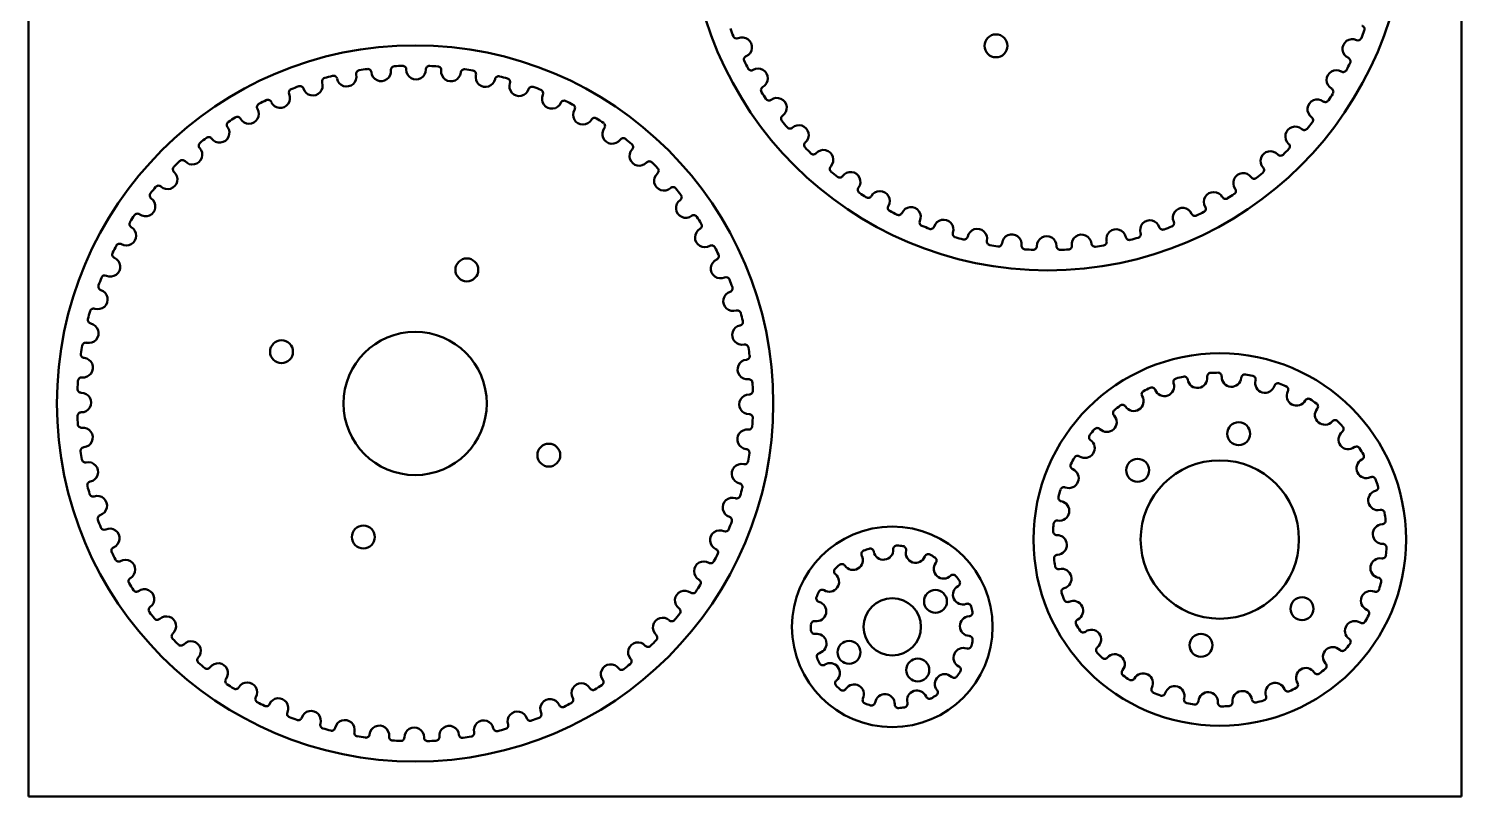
# Model space of a CAD drawing. Header units: millimetres. Extents: x 198 to 398, y 15 to 415.
# Drawn here: x 197.8 to 397.8, y 14.9 to 122.1 of the extents above; entities that cross this region are included whole.
import ezdxf

# ---------------------------------------------------------------- set-up
doc = ezdxf.new("R2010")
doc.units = ezdxf.units.MM
doc.layers.add('Visible (ISO)', color=7, linetype='Continuous', lineweight=50)

msp = doc.modelspace()

# ---------------------------------------------------------------- linework, layer by layer
at = {"layer": 'Visible (ISO)'}
for p, q in [((197.76, 414.91), (197.76, 14.91)), ((397.76, 14.91), (397.76, 414.91)), ((197.76, 14.91), (397.76, 14.91))]:
    msp.add_line(p, q, dxfattribs=at)
for centre, radius in [((340.01, 138.35), 50), ((332.79, 119.7), 1.6), ((251.71, 69.77), 50), ((258.93, 88.42), 1.6), ((233.06, 76.99), 1.6), ((251.71, 69.77), 10), ((364.04, 50.77), 26), ((366.68, 65.54), 1.6), ((270.37, 62.55), 1.6), ((352.57, 60.44), 1.6), ((364.04, 50.77), 11.05), ((244.49, 51.12), 1.6), ((318.32, 38.58), 14), ((318.32, 38.58), 4), ((324.35, 42.13), 1.6), ((375.52, 41.11), 1.6), ((312.29, 35.02), 1.6), ((361.41, 36.01), 1.6), ((321.88, 32.55), 1.6)]:
    msp.add_circle(centre, radius, dxfattribs=at)
for centre, radius, start, end in [((340.01, 138.35), 47.17, 200.1478, 201.5301), ((383.73, 122.03), 0.51, 339.5301, 72.2082), ((296.6, 121.23), 0.51, 201.5301, 294.2082), ((297.37, 119.51), 1.37, 293.4697, 114.2082), ((382.54, 119.27), 1.37, 65.4697, 246.2082), ((383.32, 120.98), 0.51, 245.4697, 338.1478), ((340.01, 138.35), 47.18, 338.1478, 339.5301), ((298.12, 117.79), 0.51, 113.4697, 206.1478), ((381.78, 117.55), 0.51, 333.5301, 66.2082), ((243.99, 115.79), 0.51, 99.5301, 192.2082), ((251.71, 69.77), 47.17, 98.1478, 99.5301), ((245.1, 115.96), 0.51, 5.4697, 98.1478), ((246.97, 116.14), 1.37, 185.4697, 6.2082), ((248.84, 116.34), 0.51, 93.5301, 186.2082), ((251.71, 69.77), 47.18, 92.1478, 93.5301), ((249.97, 116.4), 0.51, 359.4697, 92.1478), ((251.84, 116.38), 1.37, 179.4697, 0.2082), ((253.72, 116.39), 0.51, 87.5301, 180.2082), ((251.71, 69.77), 47.17, 86.1478, 87.5301), ((254.85, 116.33), 0.51, 353.4697, 86.1478), ((256.72, 116.11), 1.37, 173.4697, 354.2082), ((258.59, 115.92), 0.51, 81.5301, 174.2082), ((251.71, 69.77), 47.17, 80.1478, 81.5301), ((259.7, 115.74), 0.51, 347.4697, 80.1478), ((340.01, 138.35), 47.17, 206.1478, 207.5301), ((298.63, 116.78), 0.51, 207.5301, 300.2082), ((299.58, 115.16), 1.37, 299.4697, 120.2082), ((380.31, 114.93), 1.37, 59.4697, 240.2082), ((381.27, 116.55), 0.51, 239.4697, 332.1478), ((340.01, 138.35), 47.17, 332.1478, 333.5301), ((251.71, 69.77), 47.17, 110.1478, 111.5301), ((235.64, 113.58), 0.51, 17.4697, 110.1478), ((237.43, 114.14), 1.37, 197.4697, 18.2082), ((239.22, 114.73), 0.51, 105.5301, 198.2082), ((251.71, 69.77), 47.17, 104.1478, 105.5301), ((240.31, 115.02), 0.51, 11.4697, 104.1478), ((242.15, 115.39), 1.37, 191.4697, 12.2082), ((261.53, 115.34), 1.37, 167.4697, 348.2082), ((263.37, 114.95), 0.51, 75.5301, 168.2082), ((251.71, 69.77), 47.17, 74.1478, 75.5301), ((264.46, 114.66), 0.51, 341.4697, 74.1478), ((266.24, 114.06), 1.37, 161.4697, 342.2082), ((251.71, 69.77), 47.18, 116.1478, 117.5301), ((231.15, 111.66), 0.51, 23.4697, 116.1478), ((232.87, 112.4), 1.37, 203.4697, 24.2082), ((234.59, 113.18), 0.51, 111.5301, 204.2082), ((268.03, 113.49), 0.51, 69.5301, 162.2082), ((251.71, 69.77), 47.18, 68.1478, 69.5301), ((269.08, 113.08), 0.51, 335.4697, 68.1478), ((270.79, 112.3), 1.37, 155.4697, 336.2082), ((272.51, 111.54), 0.51, 63.5301, 156.2082), ((300.5, 113.52), 0.51, 119.4697, 212.1478), ((340.01, 138.35), 47.17, 212.1478, 213.5301), ((301.11, 112.57), 0.51, 213.5301, 306.2082), ((302.22, 111.06), 1.37, 305.4697, 126.2082), ((377.65, 110.85), 1.37, 53.4697, 234.2082), ((378.76, 112.36), 0.51, 233.4697, 326.1478), ((340.01, 138.35), 47.18, 326.1478, 327.5301), ((379.38, 113.3), 0.51, 327.5301, 60.2082), ((228.52, 110.2), 1.37, 209.4697, 30.2082), ((230.14, 111.15), 0.51, 117.5301, 210.2082), ((251.71, 69.77), 47.17, 62.1478, 63.5301), ((273.52, 111.03), 0.51, 329.4697, 62.1478), ((275.13, 110.07), 1.37, 149.4697, 330.2082), ((224.42, 107.56), 1.37, 215.4697, 36.2082), ((225.94, 108.67), 0.51, 123.5301, 216.2082), ((251.71, 69.77), 47.17, 122.1478, 123.5301), ((226.88, 109.28), 0.51, 29.4697, 122.1478), ((276.77, 109.14), 0.51, 57.5301, 150.2082), ((251.71, 69.77), 47.18, 56.1478, 57.5301), ((279.22, 107.4), 1.37, 143.4697, 324.2082), ((277.71, 108.52), 0.51, 323.4697, 56.1478), ((303.31, 109.53), 0.51, 125.4697, 218.1478), ((340.01, 138.35), 47.17, 218.1478, 219.5301), ((304.02, 108.65), 0.51, 219.5301, 312.2082), ((305.28, 107.26), 1.37, 311.4697, 132.2082), ((374.56, 107.06), 1.37, 47.4697, 228.2082), ((375.84, 108.45), 0.51, 227.4697, 320.1478), ((340.01, 138.35), 47.18, 320.1478, 321.5301), ((376.55, 109.32), 0.51, 321.5301, 54.2082), ((222.01, 105.76), 0.51, 129.5301, 222.2082), ((251.71, 69.77), 47.17, 128.1478, 129.5301), ((222.89, 106.46), 0.51, 35.4697, 128.1478), ((280.74, 106.3), 0.51, 51.5301, 144.2082), ((251.71, 69.77), 47.18, 50.1478, 51.5301), ((306.53, 105.85), 0.51, 131.4697, 224.1478), ((373.31, 105.66), 0.51, 315.5301, 48.2082), ((220.62, 104.5), 1.37, 221.4697, 42.2082), ((283, 104.32), 1.37, 137.4697, 318.2082), ((281.62, 105.59), 0.51, 317.4697, 50.1478), ((340.01, 138.35), 47.18, 224.1478, 225.5301), ((307.32, 105.05), 0.51, 225.5301, 318.2082), ((308.72, 103.8), 1.37, 317.4697, 138.2082), ((371.1, 103.62), 1.37, 41.4697, 222.2082), ((372.51, 104.87), 0.51, 221.4697, 314.1478), ((340.01, 138.35), 47.18, 314.1478, 315.5301), ((217.16, 101.06), 1.37, 227.4697, 48.2082), ((218.41, 102.46), 0.51, 135.5301, 228.2082), ((251.71, 69.77), 47.18, 134.1478, 135.5301), ((219.21, 103.25), 0.51, 41.4697, 134.1478), ((284.4, 103.07), 0.51, 45.5301, 138.2082), ((251.71, 69.77), 47.18, 44.1478, 45.5301), ((285.2, 102.27), 0.51, 311.4697, 44.1478), ((310.11, 102.53), 0.51, 137.4697, 230.1478), ((340.01, 138.35), 47.18, 230.1478, 231.5301), ((312.5, 100.72), 1.37, 323.4697, 144.2082), ((369.71, 102.36), 0.51, 309.5301, 42.2082), ((215.89, 99.67), 0.51, 47.4697, 140.1478), ((286.44, 100.86), 1.37, 131.4697, 312.2082), ((310.98, 101.82), 0.51, 231.5301, 324.2082), ((367.3, 100.56), 1.37, 35.4697, 216.2082), ((368.84, 101.65), 0.51, 215.4697, 308.1478), ((340.01, 138.35), 47.17, 308.1478, 309.5301), ((214.08, 97.27), 1.37, 233.4697, 54.2082), ((215.18, 98.8), 0.51, 141.5301, 234.2082), ((251.71, 69.77), 47.18, 140.1478, 141.5301), ((287.71, 99.47), 0.51, 39.5301, 132.2082), ((251.71, 69.77), 47.17, 38.1478, 39.5301), ((289.5, 97.06), 1.37, 125.4697, 306.2082), ((288.41, 98.59), 0.51, 305.4697, 38.1478), ((314.02, 99.6), 0.51, 143.4697, 236.1478), ((340.01, 138.35), 47.18, 236.1478, 237.5301), ((314.96, 98.98), 0.51, 237.5301, 330.2082), ((316.59, 98.05), 1.37, 329.4697, 150.2082), ((363.2, 97.92), 1.37, 29.4697, 210.2082), ((364.84, 98.84), 0.51, 209.4697, 302.1478), ((340.01, 138.35), 47.17, 302.1478, 303.5301), ((365.79, 99.45), 0.51, 303.5301, 36.2082), ((251.71, 69.77), 47.18, 146.1478, 147.5301), ((212.96, 95.76), 0.51, 53.4697, 146.1478), ((290.61, 95.54), 0.51, 33.5301, 126.2082), ((318.21, 97.09), 0.51, 149.4697, 242.1478), ((340.01, 138.35), 47.17, 242.1478, 243.5301), ((319.21, 96.58), 0.51, 243.5301, 336.2082), ((320.93, 95.82), 1.37, 335.4697, 156.2082), ((358.85, 95.71), 1.37, 23.4697, 204.2082), ((360.58, 96.46), 0.51, 203.4697, 296.1478), ((340.01, 138.35), 47.17, 296.1478, 297.5301), ((361.58, 96.97), 0.51, 297.5301, 30.2082), ((211.41, 93.19), 1.37, 239.4697, 60.2082), ((212.34, 94.82), 0.51, 147.5301, 240.2082), ((292.15, 92.96), 1.37, 119.4697, 300.2082), ((251.71, 69.77), 47.17, 32.1478, 33.5301), ((291.22, 94.6), 0.51, 299.4697, 32.1478), ((322.64, 95.04), 0.51, 155.4697, 248.1478), ((340.01, 138.35), 47.17, 248.1478, 249.5301), ((323.69, 94.63), 0.51, 249.5301, 342.2082), ((325.48, 94.06), 1.37, 341.4697, 162.2082), ((330.19, 92.78), 1.37, 347.4697, 168.2082), ((349.57, 92.73), 1.37, 11.4697, 192.2082), ((354.29, 93.98), 1.37, 17.4697, 198.2082), ((356.08, 94.54), 0.51, 197.4697, 290.1478), ((340.01, 138.35), 47.17, 290.1478, 291.5301), ((357.14, 94.94), 0.51, 291.5301, 24.2082), ((210.45, 91.57), 0.51, 59.4697, 152.1478), ((327.26, 93.46), 0.51, 161.4697, 254.1478), ((340.01, 138.35), 47.17, 254.1478, 255.5301), ((328.35, 93.17), 0.51, 255.5301, 348.2082), ((332.03, 92.37), 0.51, 167.4697, 260.1478), ((333.14, 92.19), 0.51, 261.5301, 354.2082), ((335.01, 92.01), 1.37, 353.4697, 174.2082), ((339.88, 91.74), 1.37, 359.4697, 180.2082), ((344.75, 91.98), 1.37, 5.4697, 186.2082), ((346.62, 92.16), 0.51, 185.4697, 278.1478), ((347.74, 92.33), 0.51, 279.5301, 12.2082), ((351.42, 93.1), 0.51, 191.4697, 284.1478), ((340.01, 138.35), 47.17, 284.1478, 285.5301), ((352.5, 93.39), 0.51, 285.5301, 18.2082), ((209.18, 88.85), 1.37, 245.4697, 66.2082), ((209.94, 90.57), 0.51, 153.5301, 246.2082), ((251.71, 69.77), 47.17, 152.1478, 153.5301), ((293.09, 91.34), 0.51, 27.5301, 120.2082), ((251.71, 69.77), 47.18, 26.1478, 27.5301), ((293.6, 90.33), 0.51, 293.4697, 26.1478), ((340.01, 138.35), 47.17, 260.1478, 261.5301), ((336.88, 91.79), 0.51, 173.4697, 266.1478), ((340.01, 138.35), 47.17, 266.1478, 267.5301), ((338, 91.73), 0.51, 267.5301, 0.2082), ((341.76, 91.72), 0.51, 179.4697, 272.1478), ((340.01, 138.35), 47.18, 272.1478, 273.5301), ((342.88, 91.77), 0.51, 273.5301, 6.2082), ((340.01, 138.35), 47.17, 278.1478, 279.5301), ((294.35, 88.61), 1.37, 113.4697, 294.2082), ((208, 86.09), 0.51, 159.5301, 252.2082), ((251.71, 69.77), 47.17, 158.1478, 159.5301), ((208.4, 87.14), 0.51, 65.4697, 158.1478), ((295.12, 86.89), 0.51, 21.5301, 114.2082), ((251.71, 69.77), 47.17, 20.1478, 21.5301), ((295.52, 85.84), 0.51, 287.4697, 20.1478), ((207.42, 84.3), 1.37, 251.4697, 72.2082), ((296.09, 84.05), 1.37, 107.4697, 288.2082), ((251.71, 69.77), 47.17, 164.1478, 165.5301), ((206.82, 82.51), 0.51, 71.4697, 164.1478), ((296.68, 82.26), 0.51, 15.5301, 108.2082), ((251.71, 69.77), 47.17, 14.1478, 15.5301), ((206.15, 79.59), 1.37, 257.4697, 78.2082), ((206.53, 81.43), 0.51, 165.5301, 258.2082), ((297.34, 79.33), 1.37, 101.4697, 282.2082), ((296.96, 81.17), 0.51, 281.4697, 14.1478), ((205.74, 77.75), 0.51, 77.4697, 170.1478), ((297.73, 77.49), 0.51, 9.5301, 102.2082), ((251.71, 69.77), 47.17, 170.1478, 171.5301), ((205.56, 76.64), 0.51, 171.5301, 264.2082), ((205.37, 74.77), 1.37, 263.4697, 84.2082), ((297.91, 76.38), 0.51, 275.4697, 8.1478), ((251.71, 69.77), 47.17, 8.1478, 9.5301), ((298.09, 74.51), 1.37, 95.4697, 276.2082), ((362.79, 73.53), 0.51, 93.1665, 187.0547), ((364.04, 50.77), 23.3, 90.6285, 93.1665), ((363.79, 73.56), 0.51, 356.7403, 90.6285), ((251.71, 69.77), 47.17, 176.1478, 177.5301), ((205.15, 72.9), 0.51, 83.4697, 176.1478), ((298.29, 72.64), 0.51, 3.5301, 96.2082), ((251.71, 69.77), 47.18, 2.1478, 3.5301), ((354.55, 71.49), 0.51, 20.7403, 114.6285), ((356.3, 72.16), 1.37, 200.7403, 19.0547), ((358.08, 72.77), 0.51, 105.1665, 199.0547), ((364.04, 50.77), 23.3, 102.6285, 105.1665), ((359.06, 73.01), 0.51, 8.7403, 102.6285), ((360.92, 73.3), 1.37, 188.7403, 7.0547), ((365.67, 73.46), 1.37, 176.7403, 355.0547), ((367.54, 73.3), 0.51, 81.1665, 175.0547), ((364.04, 50.77), 23.3, 78.6285, 81.1665), ((368.54, 73.12), 0.51, 344.7403, 78.6285), ((370.35, 72.62), 1.37, 164.7403, 343.0547), ((372.15, 72.08), 0.51, 69.1665, 163.0547), ((364.04, 50.77), 23.3, 66.6285, 69.1665), ((373.09, 71.7), 0.51, 332.7403, 66.6285), ((205.09, 71.78), 0.51, 177.5301, 270.2082), ((205.1, 69.9), 1.37, 269.4697, 90.2082), ((298.33, 69.64), 1.37, 89.4697, 270.2082), ((298.35, 71.52), 0.51, 269.4697, 2.1478), ((352.03, 70.08), 1.37, 212.7403, 31.0547), ((353.64, 71.05), 0.51, 117.1665, 211.0547), ((364.04, 50.77), 23.3, 114.6285, 117.1665), ((374.76, 70.84), 1.37, 152.7403, 331.0547), ((376.4, 69.93), 0.51, 57.1665, 151.0547), ((364.04, 50.77), 23.3, 54.6285, 57.1665), ((205.08, 68.02), 0.51, 89.4697, 182.1478), ((298.34, 67.76), 0.51, 357.5301, 90.2082), ((348.28, 67.16), 1.37, 224.7403, 43.0547), ((349.65, 68.45), 0.51, 129.1665, 223.0547), ((364.04, 50.77), 23.3, 126.6285, 129.1665), ((350.45, 69.07), 0.51, 32.7403, 126.6285), ((378.69, 68.17), 1.37, 140.7403, 319.0547), ((377.24, 69.36), 0.51, 320.7403, 54.6285), ((251.71, 69.77), 47.18, 182.1478, 183.5301), ((205.14, 66.89), 0.51, 183.5301, 276.2082), ((205.34, 65.02), 1.37, 275.4697, 96.2082), ((298.06, 64.76), 1.37, 83.4697, 264.2082), ((298.27, 66.63), 0.51, 263.4697, 356.1478), ((251.71, 69.77), 47.17, 356.1478, 357.5301), ((364.04, 50.77), 23.3, 138.6285, 141.1665), ((346.94, 65.84), 0.51, 44.7403, 138.6285), ((380.11, 66.94), 0.51, 45.1665, 139.0547), ((364.04, 50.77), 23.3, 42.6285, 45.1665), ((380.81, 66.21), 0.51, 308.7403, 42.6285), ((345.21, 63.53), 1.37, 236.7403, 55.0547), ((346.29, 65.07), 0.51, 141.1665, 235.0547), ((381.99, 64.74), 1.37, 128.7403, 307.0547), ((205.52, 63.15), 0.51, 95.4697, 188.1478), ((251.71, 69.77), 47.17, 188.1478, 189.5301), ((297.87, 62.89), 0.51, 351.5301, 84.2082), ((251.71, 69.77), 47.17, 350.1478, 351.5301), ((364.04, 50.77), 23.3, 150.6285, 153.1665), ((344.18, 61.95), 0.51, 56.7403, 150.6285), ((383.12, 63.24), 0.51, 33.1665, 127.0547), ((364.04, 50.77), 23.3, 30.6285, 33.1665), ((383.66, 62.39), 0.51, 296.7403, 30.6285), ((205.69, 62.04), 0.51, 189.5301, 282.2082), ((206.09, 60.2), 1.37, 281.4697, 102.2082), ((297.28, 59.95), 1.37, 77.4697, 258.2082), ((297.69, 61.78), 0.51, 257.4697, 350.1478), ((342.97, 59.33), 1.37, 248.7403, 67.0547), ((343.71, 61.06), 0.51, 153.1665, 247.0547), ((384.5, 60.71), 1.37, 116.7403, 295.0547), ((206.46, 58.36), 0.51, 101.4697, 194.1478), ((251.71, 69.77), 47.17, 194.1478, 195.5301), ((296.9, 58.11), 0.51, 345.5301, 78.2082), ((342.29, 57.58), 0.51, 68.7403, 162.6285), ((385.3, 59), 0.51, 21.1665, 115.0547), ((364.04, 50.77), 23.3, 18.6285, 21.1665), ((385.64, 58.05), 0.51, 284.7403, 18.6285), ((206.75, 57.27), 0.51, 195.5301, 288.2082), ((207.34, 55.49), 1.37, 287.4697, 108.2082), ((296.01, 55.24), 1.37, 71.4697, 252.2082), ((296.6, 57.02), 0.51, 251.4697, 344.1478), ((251.71, 69.77), 47.17, 344.1478, 345.5301), ((341.66, 54.76), 1.37, 260.7403, 79.0547), ((342.01, 56.61), 0.51, 165.1665, 259.0547), ((364.04, 50.77), 23.3, 162.6285, 165.1665), ((386.12, 56.24), 1.37, 104.7403, 283.0547), ((207.9, 53.69), 0.51, 107.4697, 200.1478), ((386.54, 54.41), 0.51, 9.1665, 103.0547), ((364.04, 50.77), 23.3, 6.6285, 9.1665), ((251.71, 69.77), 47.17, 200.1478, 201.5301), ((208.31, 52.64), 0.51, 201.5301, 294.2082), ((209.08, 50.93), 1.37, 293.4697, 114.2082), ((294.25, 50.69), 1.37, 65.4697, 246.2082), ((295.03, 52.4), 0.51, 245.4697, 338.1478), ((251.71, 69.77), 47.18, 338.1478, 339.5301), ((295.43, 53.45), 0.51, 339.5301, 72.2082), ((364.04, 50.77), 23.3, 174.6285, 177.1665), ((341.35, 52.91), 0.51, 80.7403, 174.6285), ((386.77, 51.53), 1.37, 92.7403, 271.0547), ((386.68, 53.41), 0.51, 272.7403, 6.6285), ((341.28, 51.9), 0.51, 177.1665, 271.0547), ((341.32, 50.02), 1.37, 272.7403, 91.0547), ((386.81, 49.65), 0.51, 357.1665, 91.0547), ((209.82, 49.2), 0.51, 113.4697, 206.1478), ((251.71, 69.77), 47.17, 206.1478, 207.5301), ((251.71, 69.77), 47.17, 332.1478, 333.5301), ((293.49, 48.97), 0.51, 333.5301, 66.2082), ((312.83, 47.89), 1.37, 213.9823, 27.0664), ((314.51, 48.74), 0.51, 110.572, 207.0664), ((318.32, 38.58), 11.37, 106.4767, 110.572), ((315.24, 48.99), 0.51, 9.9823, 106.4767), ((317.09, 49.32), 1.37, 189.9823, 3.0664), ((318.97, 49.42), 0.51, 86.572, 183.0664), ((318.32, 38.58), 11.37, 82.4767, 86.572), ((319.74, 49.34), 0.51, 345.9823, 82.4767), ((321.57, 48.89), 1.37, 165.9823, 339.0664), ((323.32, 48.22), 0.51, 62.572, 159.0664), ((318.32, 38.58), 11.37, 58.4767, 62.572), ((324, 47.84), 0.51, 321.9823, 58.4767), ((341.41, 48.14), 0.51, 92.7403, 186.6285), ((364.04, 50.77), 23.3, 186.6285, 189.1665), ((386.43, 46.79), 1.37, 80.7403, 259.0547), ((386.74, 48.64), 0.51, 260.7403, 354.6285), ((364.04, 50.77), 23.3, 354.6285, 357.1665), ((210.33, 48.2), 0.51, 207.5301, 300.2082), ((211.28, 46.57), 1.37, 299.4697, 120.2082), ((292.02, 46.35), 1.37, 59.4697, 240.2082), ((292.97, 47.97), 0.51, 239.4697, 332.1478), ((310.7, 46.31), 0.51, 134.572, 231.0664), ((318.32, 38.58), 11.37, 130.4767, 134.572), ((311.27, 46.84), 0.51, 33.9823, 130.4767), ((325.48, 46.68), 1.37, 141.9823, 315.0664), ((341.54, 47.14), 0.51, 189.1665, 283.0547), ((341.97, 45.31), 1.37, 284.7403, 103.0547), ((212.2, 44.94), 0.51, 119.4697, 212.1478), ((251.71, 69.77), 47.17, 212.1478, 213.5301), ((251.71, 69.77), 47.18, 326.1478, 327.5301), ((291.08, 44.71), 0.51, 327.5301, 60.2082), ((309.52, 44.85), 1.37, 237.9823, 51.0664), ((326.81, 45.35), 0.51, 38.572, 135.0664), ((328.16, 43.07), 1.37, 117.9823, 291.0664), ((318.32, 38.58), 11.37, 34.4767, 38.572), ((327.27, 44.73), 0.51, 297.9823, 34.4767), ((386.08, 44.94), 0.51, 345.1665, 79.0547), ((364.04, 50.77), 23.3, 342.6285, 345.1665), ((212.81, 43.99), 0.51, 213.5301, 306.2082), ((213.92, 42.47), 1.37, 305.4697, 126.2082), ((289.35, 42.26), 1.37, 53.4697, 234.2082), ((290.47, 43.77), 0.51, 233.4697, 326.1478), ((307.73, 40.73), 1.37, 261.9823, 75.0664), ((308.22, 42.55), 0.51, 158.572, 255.0664), ((318.32, 38.58), 11.37, 154.4767, 158.572), ((308.52, 43.26), 0.51, 57.9823, 154.4767), ((342.45, 43.49), 0.51, 104.7403, 198.6285), ((364.04, 50.77), 23.3, 198.6285, 201.1665), ((342.79, 42.55), 0.51, 201.1665, 295.0547), ((343.59, 40.84), 1.37, 296.7403, 115.0547), ((385.11, 42.22), 1.37, 68.7403, 247.0547), ((385.8, 43.97), 0.51, 248.7403, 342.6285), ((215.02, 40.94), 0.51, 125.4697, 218.1478), ((251.71, 69.77), 47.17, 218.1478, 219.5301), ((216.98, 38.67), 1.37, 311.4697, 132.2082), ((251.71, 69.77), 47.18, 320.1478, 321.5301), ((288.25, 40.74), 0.51, 321.5301, 54.2082), ((329.13, 38.68), 1.37, 93.9823, 267.0664), ((328.83, 41.31), 0.51, 14.572, 111.0664), ((329, 40.55), 0.51, 273.9823, 10.4767), ((318.32, 38.58), 11.37, 10.4767, 14.572), ((364.04, 50.77), 23.3, 330.6285, 333.1665), ((384.38, 40.49), 0.51, 333.1665, 67.0547), ((215.72, 40.07), 0.51, 219.5301, 312.2082), ((286.27, 38.48), 1.37, 47.4697, 228.2082), ((287.54, 39.86), 0.51, 227.4697, 320.1478), ((318.32, 38.58), 11.37, 178.4767, 182.572), ((307.47, 38.87), 0.51, 81.9823, 178.4767), ((307.48, 38.09), 0.51, 182.572, 279.0664), ((344.43, 39.16), 0.51, 116.7403, 210.6285), ((364.04, 50.77), 23.3, 210.6285, 213.1665), ((344.97, 38.31), 0.51, 213.1665, 307.0547), ((346.1, 36.81), 1.37, 308.7403, 127.0547), ((382.88, 38.02), 1.37, 56.7403, 235.0547), ((383.91, 39.6), 0.51, 236.7403, 330.6285), ((218.23, 37.26), 0.51, 131.4697, 224.1478), ((251.71, 69.77), 47.18, 224.1478, 225.5301), ((219.02, 36.47), 0.51, 225.5301, 318.2082), ((220.43, 35.21), 1.37, 317.4697, 138.2082), ((282.81, 35.04), 1.37, 41.4697, 222.2082), ((251.71, 69.77), 47.18, 314.1478, 315.5301), ((285.01, 37.08), 0.51, 315.5301, 48.2082), ((307.77, 36.24), 1.37, 285.9823, 99.0664), ((329.03, 36.8), 0.51, 350.572, 87.0664), ((318.32, 38.58), 11.37, 346.4767, 350.572), ((364.04, 50.77), 23.3, 318.6285, 321.1665), ((381.8, 36.48), 0.51, 321.1665, 55.0547), ((221.81, 33.94), 0.51, 137.4697, 230.1478), ((281.42, 33.77), 0.51, 309.5301, 42.2082), ((284.22, 36.28), 0.51, 221.4697, 314.1478), ((308.29, 34.43), 0.51, 105.9823, 202.4767), ((318.32, 38.58), 11.37, 202.4767, 206.572), ((328.24, 34.27), 1.37, 69.9823, 243.0664), ((328.88, 36.04), 0.51, 249.9823, 346.4767), ((347.28, 35.34), 0.51, 128.7403, 222.6285), ((364.04, 50.77), 23.3, 222.6285, 225.1665), ((347.98, 34.61), 0.51, 225.1665, 319.0547), ((349.4, 33.38), 1.37, 320.7403, 139.0547), ((379.81, 34.39), 1.37, 44.7403, 223.0547), ((381.15, 35.71), 0.51, 224.7403, 318.6285), ((251.71, 69.77), 47.18, 230.1478, 231.5301), ((222.68, 33.23), 0.51, 231.5301, 324.2082), ((224.21, 32.13), 1.37, 323.4697, 144.2082), ((279.01, 31.98), 1.37, 35.4697, 216.2082), ((280.54, 33.07), 0.51, 215.4697, 308.1478), ((251.71, 69.77), 47.17, 308.1478, 309.5301), ((308.61, 33.72), 0.51, 206.572, 303.0664), ((309.64, 32.15), 1.37, 309.9823, 123.0664), ((318.32, 38.58), 11.37, 322.4767, 326.572), ((327.38, 32.6), 0.51, 326.572, 63.0664), ((350.85, 32.19), 0.51, 140.7403, 234.6285), ((353.33, 30.71), 1.37, 332.7403, 151.0547), ((376.06, 31.47), 1.37, 32.7403, 211.0547), ((377.64, 32.48), 0.51, 212.7403, 306.6285), ((364.04, 50.77), 23.3, 306.6285, 309.1665), ((378.44, 33.1), 0.51, 309.1665, 43.0547), ((225.72, 31.01), 0.51, 143.4697, 236.1478), ((251.71, 69.77), 47.18, 236.1478, 237.5301), ((226.66, 30.4), 0.51, 237.5301, 330.2082), ((228.29, 29.46), 1.37, 329.4697, 150.2082), ((274.91, 29.33), 1.37, 29.4697, 210.2082), ((276.54, 30.26), 0.51, 209.4697, 302.1478), ((251.71, 69.77), 47.17, 302.1478, 303.5301), ((277.49, 30.87), 0.51, 303.5301, 36.2082), ((310.85, 30.71), 0.51, 129.9823, 226.4767), ((318.32, 38.58), 11.37, 226.4767, 230.572), ((313, 29.17), 1.37, 333.9823, 147.0664), ((325.63, 30.61), 1.37, 45.9823, 219.0664), ((326.93, 31.97), 0.51, 225.9823, 322.4767), ((364.04, 50.77), 23.3, 234.6285, 237.1665), ((351.69, 31.62), 0.51, 237.1665, 331.0547), ((355, 29.85), 0.51, 152.7403, 246.6285), ((357.74, 28.93), 1.37, 344.7403, 163.0547), ((371.78, 29.39), 1.37, 20.7403, 199.0547), ((364.04, 50.77), 23.3, 294.6285, 297.1665), ((374.45, 30.5), 0.51, 297.1665, 31.0547), ((229.91, 28.51), 0.51, 149.4697, 242.1478), ((251.71, 69.77), 47.17, 242.1478, 243.5301), ((232.63, 27.24), 1.37, 335.4697, 156.2082), ((270.55, 27.13), 1.37, 23.4697, 204.2082), ((273.28, 28.39), 0.51, 297.5301, 30.2082), ((311.43, 30.19), 0.51, 230.572, 327.0664), ((314.69, 28.35), 0.51, 153.9823, 250.4767), ((315.43, 28.11), 0.51, 254.572, 351.0664), ((317.29, 27.82), 1.37, 357.9823, 171.0664), ((321.76, 28.33), 1.37, 21.9823, 195.0664), ((323.5, 29.04), 0.51, 201.9823, 298.4767), ((318.32, 38.58), 11.37, 298.4767, 302.572), ((324.17, 29.43), 0.51, 302.572, 39.0664), ((364.04, 50.77), 23.3, 246.6285, 249.1665), ((355.94, 29.47), 0.51, 249.1665, 343.0547), ((359.55, 28.43), 0.51, 164.7403, 258.6285), ((360.54, 28.25), 0.51, 261.1665, 355.0547), ((362.42, 28.09), 1.37, 356.7403, 175.0547), ((364.29, 27.98), 0.51, 176.7403, 270.6285), ((365.3, 28.02), 0.51, 273.1665, 7.0547), ((367.17, 28.25), 1.37, 8.7403, 187.0547), ((369.03, 28.53), 0.51, 188.7403, 282.6285), ((364.04, 50.77), 23.3, 282.6285, 285.1665), ((370.01, 28.78), 0.51, 285.1665, 19.0547), ((373.54, 30.06), 0.51, 200.7403, 294.6285), ((230.91, 27.99), 0.51, 243.5301, 336.2082), ((234.34, 26.45), 0.51, 155.4697, 248.1478), ((237.18, 25.47), 1.37, 341.4697, 162.2082), ((265.99, 25.39), 1.37, 17.4697, 198.2082), ((268.84, 26.36), 0.51, 291.5301, 24.2082), ((272.28, 27.88), 0.51, 203.4697, 296.1478), ((251.71, 69.77), 47.17, 296.1478, 297.5301), ((318.32, 38.58), 11.37, 250.4767, 254.572), ((319.17, 27.75), 0.51, 177.9823, 274.4767), ((318.32, 38.58), 11.37, 274.4767, 278.572), ((319.94, 27.84), 0.51, 278.572, 15.0664), ((364.04, 50.77), 23.3, 258.6285, 261.1665), ((364.04, 50.77), 23.3, 270.6285, 273.1665), ((251.71, 69.77), 47.17, 248.1478, 249.5301), ((235.39, 26.05), 0.51, 249.5301, 342.2082), ((238.97, 24.88), 0.51, 161.4697, 254.1478), ((251.71, 69.77), 47.17, 254.1478, 255.5301), ((240.05, 24.58), 0.51, 255.5301, 348.2082), ((241.89, 24.2), 1.37, 347.4697, 168.2082), ((246.71, 23.42), 1.37, 353.4697, 174.2082), ((251.58, 23.15), 1.37, 359.4697, 180.2082), ((256.46, 23.39), 1.37, 5.4697, 186.2082), ((261.28, 24.14), 1.37, 11.4697, 192.2082), ((263.12, 24.52), 0.51, 191.4697, 284.1478), ((251.71, 69.77), 47.17, 284.1478, 285.5301), ((264.21, 24.81), 0.51, 285.5301, 18.2082), ((267.79, 25.96), 0.51, 197.4697, 290.1478), ((251.71, 69.77), 47.17, 290.1478, 291.5301), ((243.73, 23.79), 0.51, 167.4697, 260.1478), ((251.71, 69.77), 47.17, 260.1478, 261.5301), ((244.84, 23.61), 0.51, 261.5301, 354.2082), ((248.58, 23.21), 0.51, 173.4697, 266.1478), ((251.71, 69.77), 47.17, 266.1478, 267.5301), ((249.7, 23.15), 0.51, 267.5301, 0.2082), ((253.46, 23.13), 0.51, 179.4697, 272.1478), ((251.71, 69.77), 47.18, 272.1478, 273.5301), ((254.59, 23.19), 0.51, 273.5301, 6.2082), ((258.33, 23.57), 0.51, 185.4697, 278.1478), ((251.71, 69.77), 47.17, 278.1478, 279.5301), ((259.44, 23.75), 0.51, 279.5301, 12.2082)]:
    msp.add_arc(centre, radius, start, end, dxfattribs=at)

doc.saveas('drawing.dxf')
